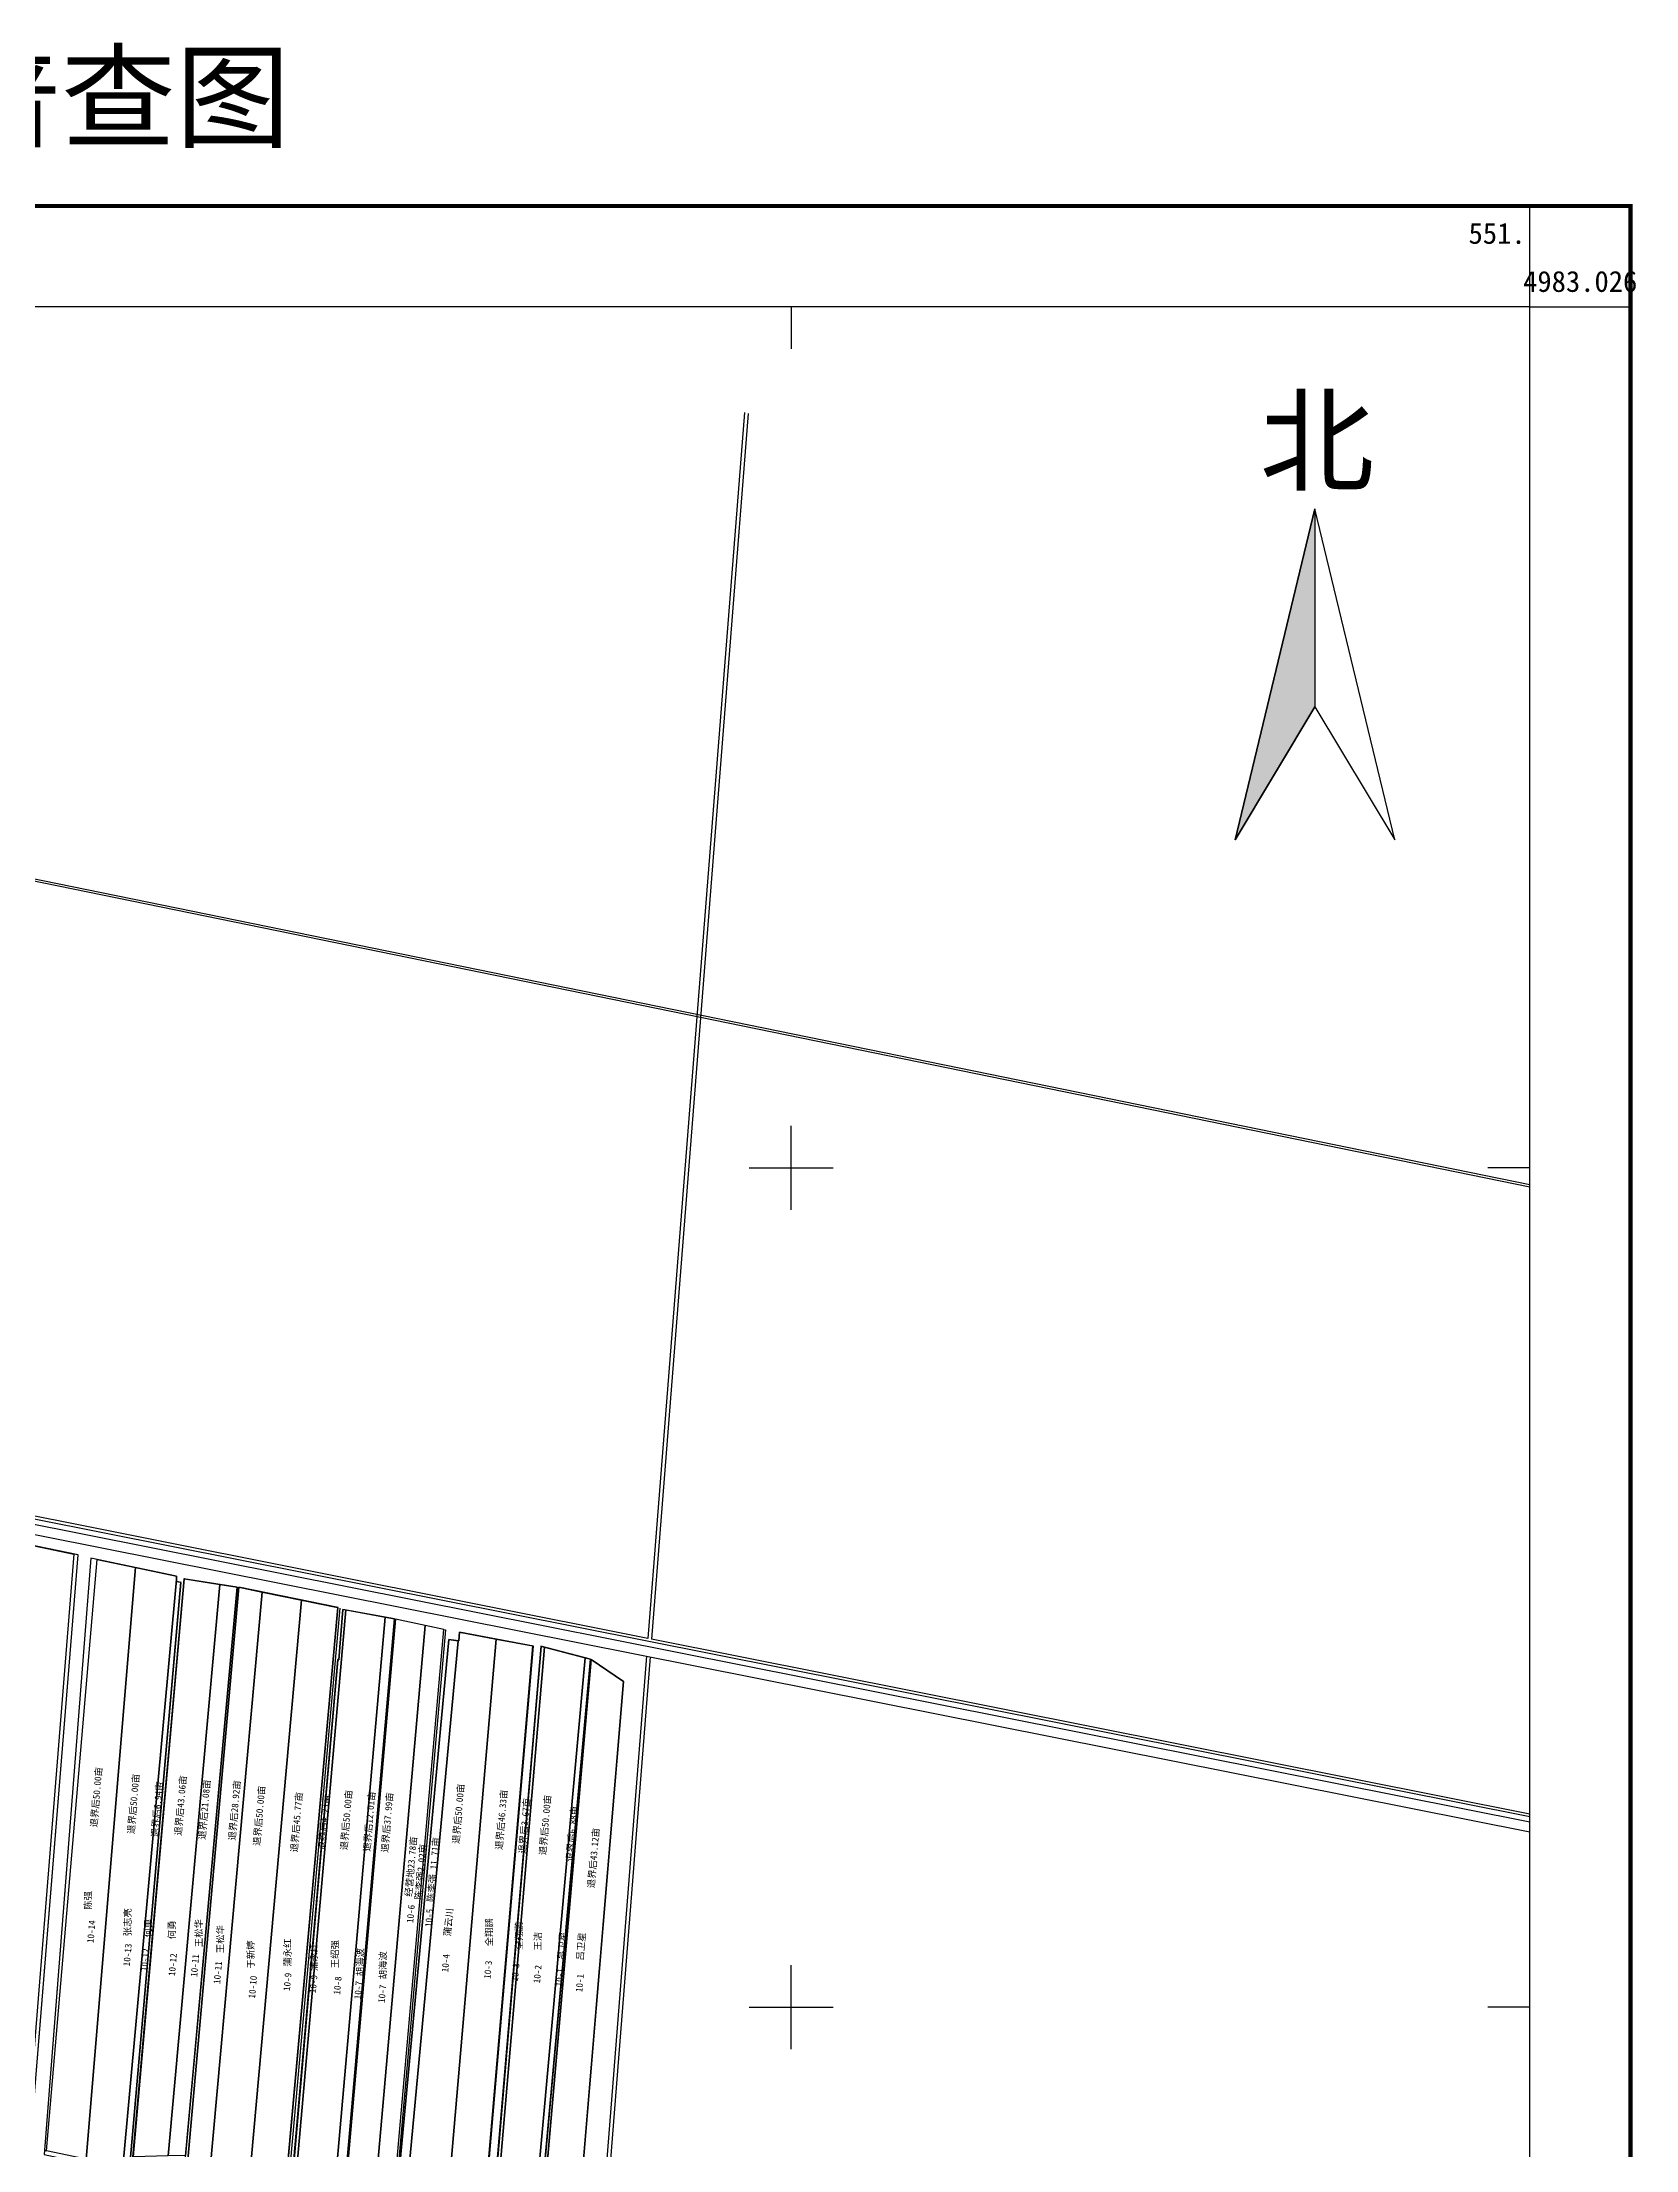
# Model space of a CAD drawing. Extents: x 546685 to 552006, y 4976723 to 4983341.
# Drawn here: x 550108 to 552006, y 4980830 to 4983341 of the extents above; entities that cross this region are included whole.
import ezdxf
from ezdxf.enums import TextEntityAlignment as Align

# ---------------------------------------------------------------- set-up
doc = ezdxf.new("R2010")
doc.units = 0
doc.header["$LTSCALE"] = 10
for name, color, linetype in [('2020-3-23', 4, 'CONTINUOUS'), ('2021新职工', 4, 'CONTINUOUS'), ('2022年', 2, 'CONTINUOUS'), ('TK', 7, 'CONTINUOUS'), ('出水桩', 2, 'CONTINUOUS'), ('地块名称', 7, 'CONTINUOUS'), ('地物扣减', 3, 'CONTINUOUS'), ('承包户', 6, 'CONTINUOUS'), ('林带', 3, 'CONTINUOUS'), ('测地框', 7, 'CONTINUOUS'), ('经营地块', 1, 'CONTINUOUS'), ('路林渠', 7, 'CONTINUOUS'), ('身份地块', 1, 'CONTINUOUS'), ('身份地面积', 2, 'CONTINUOUS')]:
    doc.layers.add(name, color=color, linetype=linetype)
doc.styles.add('宋体', font='SimSun.ttf')
doc.styles.add('楷体', font='SimSun.ttf', dxfattribs={"width": 0.8})

msp = doc.modelspace()

# ---------------------------------------------------------------- hatches: boundary and pattern name
at = {"layer": 'TK', "linetype": 'Continuous'}
msp.add_hatch(color=7, dxfattribs=at).paths.add_polyline_path([(551624, 4982785.2), (551624, 4982549.4), (551528.9, 4982390.8)])

# ---------------------------------------------------------------- linework, layer by layer
at = {"layer": '2020-3-23', "color": 1, "linetype": 'Continuous', "elevation": 288.9, "flags": 128}
msp.add_lwpolyline([(550416.4, 4981485.1), (550459.2, 4981476.3), (550396.2, 4980775.3), (550353.6, 4980786.5)], close=True, dxfattribs=at)
at = {"layer": '2020-3-23', "color": 1, "linetype": 'Continuous', "flags": 128}
msp.add_lwpolyline([(550460.2, 4981414), (550460.9, 4981414), (550465.9, 4981474), (550469.5, 4981473.3), (550407.9, 4980772.3), (550404, 4980773.1)], close=True, dxfattribs=at)
at = {"layer": '2021新职工', "color": 1, "linetype": 'Continuous', "flags": 128}
for points in [[(550173.2, 4981533.6), (550218.6, 4981523.9), (550160, 4980818.9), (550112.6, 4980828.9)], [(550592.1, 4981438.1), (550603.3, 4981436.6), (550538.8, 4980746.2), (550527.7, 4980748.3)], [(550705.9, 4981428.9), (550754.4, 4981416.4), (550691.2, 4980719.3), (550646.2, 4980727)]]:
    msp.add_lwpolyline(points, close=True, dxfattribs=at)
at = {"layer": '2021新职工', "color": 1, "linetype": 'Continuous', "elevation": 288.7, "flags": 128}
msp.add_lwpolyline([(550586, 4981450.2), (550587.9, 4981449.8), (550526, 4980746.7), (550524.1, 4980747.1)], close=True, dxfattribs=at)
at = {"layer": '2022年', "color": 4, "linetype": 'Continuous', "flags": 128}
msp.add_lwpolyline([(550218.6, 4981523.9), (550267.4, 4981513.5), (550267.5, 4981509.5), (550267.5, 4981509.5), (550267.5, 4981509.5), (550203.7, 4980809.6), (550203.7, 4980809.6), (550203.7, 4980809.6), (550203.7, 4980809.6), (550160, 4980818.9)], close=True, dxfattribs=at)
at = {"layer": 'TK', "linetype": 'Continuous'}
for p, q in [((551880, 4983026), (551880, 4983146)), ((551000, 4983026), (551000, 4982976)), ((551880, 4983026), (552000, 4983026)), ((551000, 4981950), (551000, 4982050)), ((550950, 4982000), (551050, 4982000)), ((551880, 4982000), (551830, 4982000)), ((551000, 4980950), (551000, 4981050)), ((550950, 4981000), (551050, 4981000)), ((551880, 4981000), (551830, 4981000))]:
    msp.add_line(p, q, dxfattribs=at)
at = {"layer": 'TK', "linetype": 'Continuous', "const_width": 5, "flags": 128}
msp.add_lwpolyline([(546760, 4976906), (552000, 4976906), (552000, 4983146), (546760, 4983146)], close=True, dxfattribs=at)
at = {"layer": 'TK', "linetype": 'Continuous', "flags": 128}
for points in [[(546880, 4977026), (551880, 4977026), (551880, 4983026), (546880, 4983026)], [(551624, 4982785.2), (551528.9, 4982390.8), (551624, 4982549.4), (551719, 4982390.8)], [(551624, 4982785.2), (551624, 4982549.4), (551528.9, 4982390.8)]]:
    msp.add_lwpolyline(points, close=True, dxfattribs=at)
at = {"layer": '出水桩', "color": 2, "linetype": 'Continuous', "flags": 128}
for points in [[(550273.2, 4981506.2), (550272.3, 4981506.4), (550211.8, 4980816.7), (550212.8, 4980816.7)], [(550277.3, 4981510.2), (550276.4, 4981510.4), (550215.3, 4980821.7), (550216.3, 4980821.7)], [(550460.2, 4981476.1), (550459.2, 4981476.3), (550396.2, 4980775.3), (550397.1, 4980775)], [(550692.8, 4981430.3), (550691.8, 4981430.5), (550631.5, 4980729.1), (550632.5, 4980728.9)], [(550702.4, 4981429.8), (550701.5, 4981430.1), (550641.8, 4980727.8), (550642.8, 4980727.6)], [(550460.2, 4981414), (550459.2, 4981414.1), (550403, 4980773.4), (550404, 4980773.1)]]:
    msp.add_lwpolyline(points, close=True, dxfattribs=at)
at = {"layer": '出水桩', "color": 2, "linetype": 'Continuous', "elevation": 288.7, "flags": 128}
msp.add_lwpolyline([(550399.6, 4980769.1), (550462.4, 4981475.3)], dxfattribs=at)
at = {"layer": '地物扣减', "color": 3, "linetype": 'Continuous', "flags": 128}
msp.add_lwpolyline([(550173.2, 4981533.6), (550165.7, 4981535.2), (550110.2, 4980829.5), (550112.6, 4980828.9)], close=True, dxfattribs=at)
at = {"layer": '林带', "color": 3, "linetype": 'Continuous', "flags": 128}
msp.add_lwpolyline([(550592.1, 4981438.1), (550591.9, 4981438.1), (550527.6, 4980748.3), (550527.7, 4980748.3)], close=True, dxfattribs=at)
at = {"layer": '测地框', "linetype": 'Continuous'}
for p, q in [((550701.5, 4981430.1, 288.9), (550641.4, 4980722.8, 288.9)), ((550760.9, 4981414.8, 288.9), (550701.5, 4981430.1, 288.9)), ((550697.2, 4980713.2, 288.9), (550760.9, 4981414.8, 288.9))]:
    msp.add_line(p, q, dxfattribs=at)
at = {"layer": '测地框', "linetype": 'Continuous', "flags": 128}
for points, elevation in [([(550150.3, 4981538.9), (550077.5, 4981554), (550022.3, 4980840.7), (550093.4, 4980831.5)], 288.6), ([(550273.2, 4981506.2), (550267.6, 4981507.4), (550267.4, 4981513.5), (550165.7, 4981535.2), (550109.8, 4980824.4), (550202.4, 4980804.8), (550205.7, 4980817.1), (550212.8, 4980816.7)], 288.5), ([(550339.9, 4981500.5), (550276.4, 4981510.4), (550214.9, 4980816.7), (550277.9, 4980818.3)], 288.8), ([(550460.2, 4981476.1), (550341.9, 4981500.3), (550280.9, 4980818.3), (550291, 4980816.5), (550289.6, 4980798.2), (550396.7, 4980770)], 288.9), ([(550527.5, 4981462.6), (550465.9, 4981474), (550460.9, 4981414), (550459.2, 4981414.1), (550402.5, 4980768.3), (550465.2, 4980754.1)], 288.7), ([(550692.8, 4981430.3), (550604.9, 4981447), (550603.9, 4981436.5), (550591.9, 4981438.1), (550527.1, 4980743.3), (550632, 4980723.9)], 288.9), ([(550800.1, 4981387.9), (550761.8, 4981414.4), (550700.4, 4980712.8), (550742.8, 4980704.2)], 289)]:
    msp.add_lwpolyline(points, close=True, dxfattribs=dict(at, elevation=elevation))
at = {"layer": '测地框', "color": 1, "linetype": 'Continuous', "elevation": 288.7, "flags": 128}
msp.add_lwpolyline([(550563.9, 4981454.9), (550528.4, 4981462.4), (550466.8, 4980758.9), (550502, 4980751.6)], close=True, dxfattribs=at)
at = {"layer": '经营地块', "color": 5, "linetype": 'Continuous', "elevation": 288.7, "flags": 128}
msp.add_lwpolyline([(550502, 4980751.6), (550524.1, 4980747.1), (550586, 4981450.2), (550563.9, 4981454.9)], close=True, dxfattribs=at)
at = {"layer": '经营地块', "color": 1, "linetype": 'Continuous', "elevation": 288.7, "flags": 128}
msp.add_lwpolyline([(550587.9, 4981449.8), (550526, 4980746.7)], dxfattribs=at)
at = {"layer": '路林渠', "color": 4, "linetype": 'Continuous', "flags": 128}
for points, elevation in [([(550944.2, 4982899.9), (550829.2, 4981439.5)], 289.3), ([(550948.6, 4982898.9), (550833.6, 4981438.6)], 289.3), ([(551880, 4981977), (549658.9, 4982431.2)], 289.5), ([(551880, 4981979.7), (549659.1, 4982433.9)], 289.3), ([(549612.2, 4981672.2), (551880, 4981221)], 289.4), ([(549612.7, 4981678.3), (551880, 4981227.1)], 289.5), ([(550829.2, 4981439.5), (549613, 4981682.1)], 290.6), ([(549611.1, 4981660.2), (551880, 4981208.8)], 288.8), ([(551880, 4981229.9), (550833.6, 4981438.6)], 290.6), ([(550827.5, 4981418.2), (550769.2, 4980678.3)], 289.3), ([(550831.9, 4981417.3), (550773.6, 4980677.4)], 289.3)]:
    msp.add_lwpolyline(points, dxfattribs=dict(at, elevation=elevation))
at = {"layer": '路林渠', "color": 3, "linetype": 'Continuous', "flags": 128}
msp.add_lwpolyline([(550150.3, 4981538.9), (550145.3, 4981539.9), (550088.8, 4980837.2), (550093.8, 4980836.5)], close=True, dxfattribs=at)
at = {"layer": '身份地块', "color": 1, "linetype": 'Continuous', "flags": 128}
for points in [[(550097.8, 4981549.8), (550145.3, 4981539.9), (550088.8, 4980837.2), (550043.1, 4980843.1)], [(550267.5, 4981509.5), (550267.6, 4981507.4), (550272.3, 4981506.4), (550211.8, 4980816.7), (550205.7, 4980817.1), (550203.7, 4980809.6)], [(550277.3, 4981510.2), (550319.4, 4981503.7), (550257.6, 4980822.8), (550216.3, 4980821.7)], [(550319.4, 4981503.7), (550339.9, 4981500.5), (550278.3, 4980823.3), (550257.6, 4980822.8)], [(550469.5, 4981473.3), (550516.3, 4981464.6), (550454.4, 4980761.6), (550407.9, 4980772.3)], [(550516.3, 4981464.6), (550527.5, 4981462.6), (550465.6, 4980759.1), (550454.4, 4980761.6)], [(550603.3, 4981436.6), (550603.9, 4981436.5), (550604.9, 4981447), (550648.5, 4981438.7), (550588.1, 4980737.1), (550538.8, 4980746.2)], [(550631.5, 4980729.1), (550588.1, 4980737.1), (550648.5, 4981438.7), (550691.8, 4981430.5)], [(550702.4, 4981429.8), (550705.9, 4981428.9), (550646.2, 4980727), (550642.8, 4980727.6)]]:
    msp.add_lwpolyline(points, close=True, dxfattribs=at)
for points, elevation in [([(550341.9, 4981500.3), (550369.5, 4981494.7), (550306.9, 4980798.8), (550290, 4980803.2), (550291, 4980816.5), (550280.9, 4980818.3)], 288.9), ([(550369.5, 4981494.7), (550416.4, 4981485.1), (550353.6, 4980786.5), (550306.9, 4980798.8)], 288.9), ([(550754.4, 4981416.4), (550760.9, 4981414.8), (550697.7, 4980718.2), (550691.2, 4980719.3)], 288.9), ([(550761.8, 4981414.4), (550800.1, 4981387.9), (550743.2, 4980709.2), (550700.9, 4980717.8)], 289)]:
    msp.add_lwpolyline(points, close=True, dxfattribs=dict(at, elevation=elevation))

# ---------------------------------------------------------------- texts
at = {"layer": '2020-3-23', "color": 1, "linetype": 'Continuous', "style": '宋体'}
for p in [(550399.6, 4981065.1), (550431.1, 4981059.8)]:
    msp.add_text('蒲永红', height=8, rotation=90, dxfattribs=at).set_placement(p, align=Align.MIDDLE)
at = {"layer": '2021新职工', "color": 4, "linetype": 'Continuous', "style": '宋体'}
for s, p in [('退界后50.00亩', (550172.9, 4981214)), ('退界后50.00亩', (550707.7, 4981180.8)), ('陈李强 11.71亩', (550574.2, 4981125)), ('陈李强2.02亩', (550559.5, 4981127.8, 288.7))]:
    msp.add_text(s, height=8, rotation=85, dxfattribs=at).set_placement(p)
for s, p in [('陈强', (550161.9, 4981127.3)), ('王洁', (550697.8, 4981078.8))]:
    msp.add_text(s, height=8, rotation=90, dxfattribs=at).set_placement(p, align=Align.MIDDLE)
at = {"layer": '2022年', "color": 4, "linetype": 'Continuous', "style": '宋体'}
msp.add_text('张志亮', height=8, rotation=90, dxfattribs=at).set_placement((550209, 4981101.3), align=Align.MIDDLE)
at = {"layer": 'TK', "linetype": 'Continuous', "style": '宋体'}
msp.add_text('第七师一二八团十二连耕地普查图', height=100, dxfattribs=at).set_placement((549380, 4983196), align=Align.BOTTOM_CENTER)
msp.add_text('551.', height=25, dxfattribs=at).set_placement((551875, 4983113.5), align=Align.MIDDLE_RIGHT)
msp.add_text('4983.026', height=25, dxfattribs=at).set_placement((551940, 4983056), align=Align.MIDDLE)
at = {"layer": 'TK', "color": 7, "linetype": 'Continuous', "style": '楷体'}
msp.add_text('北', height=100, dxfattribs=at).set_placement((551626.4, 4982786.4), align=Align.BOTTOM_CENTER)
at = {"layer": '地块名称', "color": 1, "linetype": 'Continuous', "style": '宋体'}
for s, p in [('10-6', (550546.6, 4981111.2)), ('10-14', (550166, 4981090)), ('10-5', (550568.5, 4981106.4)), ('10-13', (550209.2, 4981062.3)), ('10-12', (550230.2, 4981056.5)), ('10-12', (550263, 4981050.7)), ('10-11', (550289.5, 4981049.7)), ('10-11', (550316.8, 4981041.3)), ('10-4', (550588.3, 4981052.5)), ('10-3', (550638.7, 4981044.7)), ('10-3', (550671.4, 4981041.6)), ('10-2', (550697.7, 4981039.4)), ('10-1', (550724, 4981035.6)), ('10-10', (550358.4, 4981024)), ('10-9', (550399.7, 4981030.2)), ('10-9', (550430.6, 4981027.6)), ('10-8', (550459.5, 4981025.9)), ('10-7', (550484.1, 4981020.3)), ('10-7', (550512.6, 4981016)), ('10-1', (550748.1, 4981028.8))]:
    msp.add_text(s, height=8, rotation=85, dxfattribs=at).set_placement(p, align=Align.MIDDLE)
at = {"layer": '承包户', "color": 1, "linetype": 'Continuous', "style": '宋体'}
for s, rotation, p in [('何勇', 90, (550233.5, 4981094.4)), ('何勇', 90, (550261.9, 4981092.2)), ('王松华', 90, (550293.9, 4981088.2)), ('王松华', 90, (550319.6, 4981081.1)), ('蒲云川', 84.1963, (550591.5, 4981101.3)), ('全翔鹏', 90, (550639.7, 4981089.3)), ('全翔鹏', 90, (550675.3, 4981085)), ('于新婷', 90, (550355.7, 4981062.8)), ('王绍强', 90, (550456.1, 4981063.2)), ('胡海波', 90, (550486.1, 4981053.7)), ('吕卫星', 85, (550726.9, 4981073.2)), ('吕卫星', 85, (550749.5, 4981072.5)), ('胡海波', 90, (550513.4, 4981049.9))]:
    msp.add_text(s, height=8, rotation=rotation, dxfattribs=at).set_placement(p, align=Align.MIDDLE)
at = {"layer": '经营地块', "color": 5, "linetype": 'Continuous', "style": '宋体'}
msp.add_text('经营地23.78亩', height=8, rotation=85, dxfattribs=at).set_placement((550547.8, 4981131.4))
at = {"layer": '身份地面积', "color": 1, "linetype": 'Continuous', "style": '宋体'}
for s, p in [('退界后50.00亩', (550217.2, 4981206.1)), ('退界后43.06亩', (550273.3, 4981204)), ('退界后21.08亩', (550301.8, 4981199.2)), ('退界后6.94亩', (550245.5, 4981202.3)), ('退界后28.92亩', (550337.6, 4981198.3)), ('退界后50.00亩', (550367, 4981191.9)), ('退界后50.00亩', (550470.8, 4981186.8)), ('退界后12.01亩', (550498.2, 4981185.1)), ('退界后37.99亩', (550519.5, 4981183.9)), ('退界后50.00亩', (550604.3, 4981194.3)), ('退界后46.33亩', (550655.6, 4981187.2)), ('退界后3.67亩', (550683.2, 4981182.6)), ('退界后6.88亩', (550739.8, 4981173.2)), ('退界后43.12亩', (550765.3, 4981141.5))]:
    msp.add_text(s, height=8, rotation=85, dxfattribs=at).set_placement(p)
at = {"layer": '身份地面积', "color": 5, "linetype": 'Continuous', "style": '宋体'}
for s, p in [('退界后45.77亩', (550411.5, 4981184.2)), ('退界后4.23亩', (550444.5, 4981186.6))]:
    msp.add_text(s, height=8, rotation=85, dxfattribs=at).set_placement(p)

doc.saveas('drawing.dxf')
